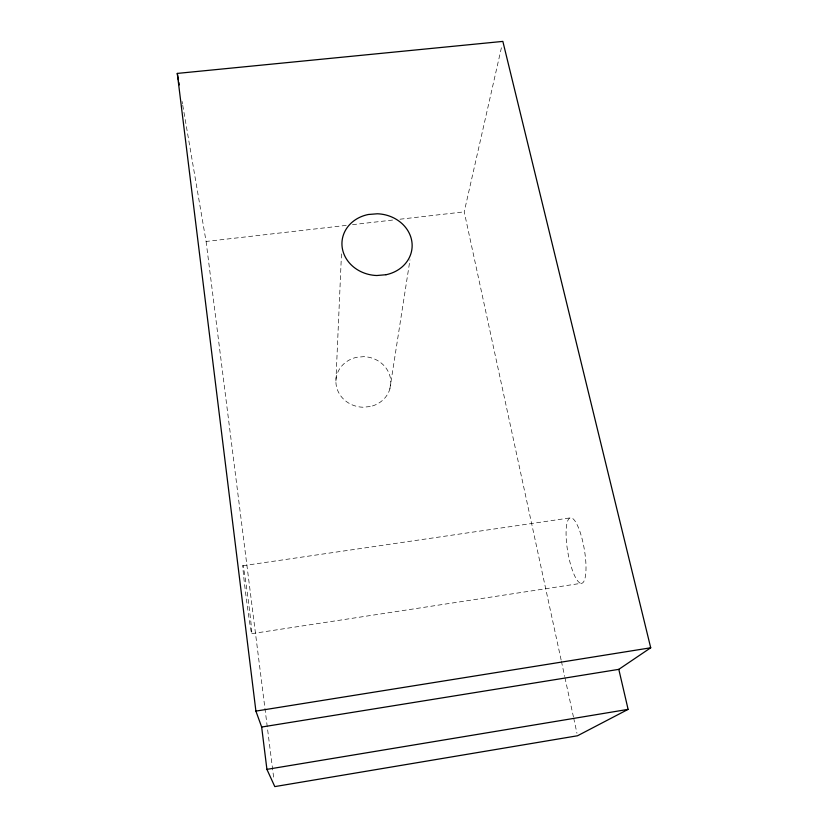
<?xml version="1.0" encoding="UTF-8"?>
<svg xmlns="http://www.w3.org/2000/svg" width="828" height="828" viewBox="0 0 828 828"><rect width="100%" height="100%" fill="white"/><g stroke="black" fill="none" stroke-linecap="round" stroke-linejoin="round"><path stroke-width="0.62" stroke-dasharray="4.14 3.1" d="M335.909 380.983L341.55 252.147M389.843 389.005L409.995 259.775M561.136 660.03L464.218 211.854L501.996 45.157M251.836 633.648L580.997 583.336A33.213 8.363 80.3 0 0 581.018 535.023A33.213 8.363 80.3 0 0 566.073 533.377A33.213 8.363 80.3 0 0 580.997 583.336M242.894 565.731L570.595 517.821M182.74 105.239L206.089 241.455L347.356 225.257M352.49 224.667L393.59 219.948M400.007 219.213L464.218 211.854M561.405 661.293L564.686 676.435M564.955 677.697L573.421 716.841M573.69 718.104L576.971 733.246M182.077 101.42L182.522 103.966M206.089 241.455L273.996 780.183M370.219 406.548L363.047 407.231A27.479 25.275 6 0 1 336.096 384.471A27.479 25.275 6 0 1 356.671 357.303L363.73 356.661A27.479 25.275 6 0 1 390.609 379.359A27.479 25.275 6 0 1 370.219 406.548M243.784 577.416A34.29 0.859 82.6 0 0 251.546 633.11A34.29 0.859 82.6 0 0 246.723 588.656A34.29 0.859 82.6 0 0 243.784 577.416"/><path stroke-width="1.24" d="M618.806 669.355L650.715 647.786L502.855 41.4L177.285 73.413L255.904 711.097L261.658 727.036L266.916 769.367L274.803 786.6L577.509 735.771L628.11 709.368L618.806 669.355L261.658 727.036M266.916 769.367L628.11 709.368M255.904 711.097L650.715 647.786M177.285 73.413L178.372 79.778M178.807 82.324L179.241 84.87M386.003 274.73L376.812 275.517A35.159 30.833 6.6 0 1 342.192 247.468A35.159 30.833 6.6 0 1 368.377 214.493L377.382 213.779A35.159 30.833 6.6 0 1 411.878 241.735A35.159 30.833 6.6 0 1 386.003 274.73"/></g></svg>
